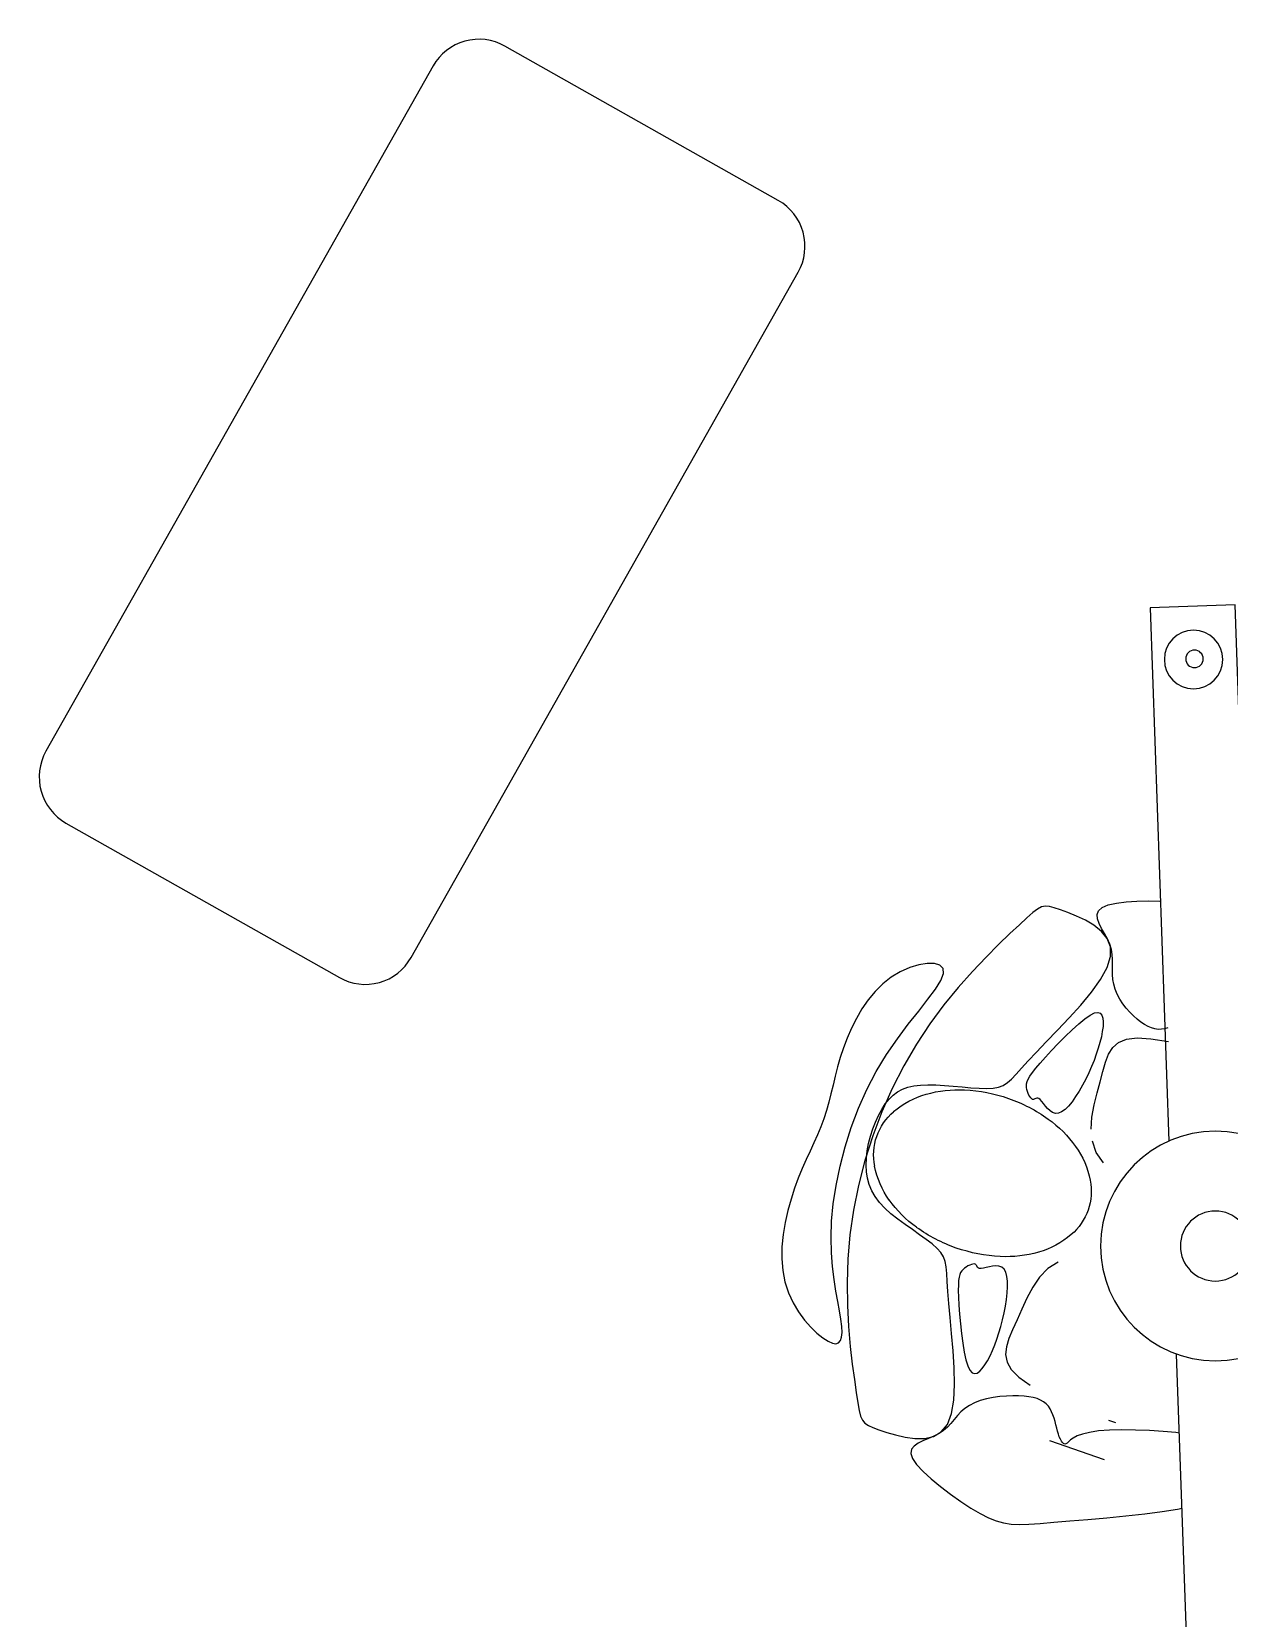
# Model space of a CAD drawing. Header units: metres. Extents: x -39 to 21688, y -24 to 9022.
# Drawn here: x 304.954 to 306.091, y 7.786 to 9.292 of the extents above; entities that cross this region are included whole.
import ezdxf

# ---------------------------------------------------------------- set-up
doc = ezdxf.new("R2010")
doc.units = ezdxf.units.M
doc.header["$MEASUREMENT"] = 0
doc.layers.add('AR-MOBILIRIO', color=1, linetype='Continuous')
doc.layers.add('MOBILIARIO', color=42, linetype='Continuous')

# ---------------------------------------------------------------- blocks, each defined once
blk = doc.blocks.new('A$C23125473')
at = {"layer": 'AR-MOBILIRIO'}
for p, q in [((0.908, 2.4844), (0.915, 2.4863)), ((0.915, 2.4863), (0.9223, 2.4873)), ((0.9223, 2.4873), (0.9302, 2.4877)), ((0.9302, 2.4877), (0.9393, 2.4874)), ((0.9393, 2.4874), (0.95, 2.4867)), ((0.95, 2.4867), (0.9629, 2.4857)), ((0.9629, 2.4857), (0.9781, 2.4844)), ((0.8745, 2.466), (0.8841, 2.4722)), ((0.8841, 2.4722), (0.893, 2.4774)), ((0.893, 2.4774), (0.9008, 2.4815)), ((0.9008, 2.4815), (0.908, 2.4844)), ((0.9781, 2.4844), (0.9951, 2.483)), ((0.9951, 2.483), (1.0131, 2.4814)), ((1.0131, 2.4814), (1.0314, 2.4796)), ((1.0314, 2.4796), (1.0492, 2.4777)), ((1.0492, 2.4777), (1.0658, 2.4755)), ((1.0658, 2.4755), (1.0802, 2.4732)), ((1.0802, 2.4732), (1.0847, 2.4723)), ((0.8552, 2.4518), (0.8647, 2.4591)), ((0.8647, 2.4591), (0.8745, 2.466)), ((0.8387, 2.4374), (0.8463, 2.4445)), ((0.8463, 2.4445), (0.8552, 2.4518)), ((0.8272, 2.4203), (0.8287, 2.425)), ((0.8287, 2.425), (0.8326, 2.4308)), ((0.8326, 2.4308), (0.8387, 2.4374)), ((0.9587, 2.4081), (1.0106, 2.4262)), ((0.8279, 2.4164), (0.8272, 2.4203)), ((0.8303, 2.4133), (0.8279, 2.4164)), ((0.834, 2.4107), (0.8303, 2.4133)), ((0.8386, 2.4084), (0.834, 2.4107)), ((0.9711, 2.41), (0.9701, 2.4086)), ((0.9721, 2.411), (0.9711, 2.41)), ((0.9732, 2.4114), (0.9721, 2.411)), ((0.9743, 2.4112), (0.9732, 2.4114)), ((0.9754, 2.4105), (0.9743, 2.4112)), ((0.9768, 2.4092), (0.9754, 2.4105)), ((0.7869, 2.3938), (0.7912, 2.3957)), ((0.7912, 2.3957), (0.7969, 2.3978)), ((0.7969, 2.3978), (0.8042, 2.4003)), ((0.8042, 2.4003), (0.8126, 2.4028)), ((0.8126, 2.4028), (0.8217, 2.405)), ((0.8217, 2.405), (0.831, 2.4062)), ((0.831, 2.4062), (0.8402, 2.4061)), ((0.8438, 2.4063), (0.8386, 2.4084)), ((0.8402, 2.4061), (0.8487, 2.4042)), ((0.849, 2.404), (0.8438, 2.4063)), ((0.8487, 2.4042), (0.856, 2.3999)), ((0.8539, 2.4015), (0.849, 2.404)), ((0.8581, 2.3986), (0.8539, 2.4015)), ((0.856, 2.3999), (0.8618, 2.3928)), ((0.8618, 2.3953), (0.8581, 2.3986)), ((0.8652, 2.3918), (0.8618, 2.3953)), ((0.9656, 2.3963), (0.9648, 2.3932)), ((0.9663, 2.3993), (0.9656, 2.3963)), ((0.9672, 2.402), (0.9663, 2.3993)), ((0.9681, 2.4045), (0.9672, 2.402)), ((0.9691, 2.4068), (0.9681, 2.4045)), ((0.9701, 2.4086), (0.9691, 2.4068)), ((0.9787, 2.4075), (0.9768, 2.4092)), ((0.9814, 2.4057), (0.9787, 2.4075)), ((0.9851, 2.4037), (0.9814, 2.4057)), ((0.9902, 2.4019), (0.9851, 2.4037)), ((0.9968, 2.4003), (0.9902, 2.4019)), ((1.0053, 2.399), (0.9968, 2.4003)), ((1.0157, 2.3982), (1.0053, 2.399)), ((1.0276, 2.3979), (1.0157, 2.3982)), ((1.0404, 2.3981), (1.0276, 2.3979)), ((1.0536, 2.3986), (1.0404, 2.3981)), ((1.0666, 2.3995), (1.0536, 2.3986)), ((1.0788, 2.4006), (1.0666, 2.3995)), ((1.0821, 2.4011), (1.0788, 2.4006)), ((0.7767, 2.3722), (0.7781, 2.3795)), ((0.7781, 2.3795), (0.7795, 2.3849)), ((0.7795, 2.3849), (0.7813, 2.3889)), ((0.7813, 2.3889), (0.7836, 2.3917)), ((0.7836, 2.3917), (0.7869, 2.3938)), ((0.8618, 2.3928), (0.8657, 2.3825)), ((0.8683, 2.3881), (0.8652, 2.3918)), ((0.8657, 2.3825), (0.8679, 2.3697)), ((0.8714, 2.3844), (0.8683, 2.3881)), ((0.8747, 2.3809), (0.8714, 2.3844)), ((0.8784, 2.3776), (0.8747, 2.3809)), ((0.9608, 2.3808), (0.9594, 2.378)), ((0.9621, 2.3838), (0.9608, 2.3808)), ((0.9631, 2.3869), (0.9621, 2.3838)), ((0.964, 2.39), (0.9631, 2.3869)), ((0.9648, 2.3932), (0.964, 2.39)), ((1.0149, 2.3888), (1.0215, 2.3911)), ((0.7753, 2.3626), (0.7767, 2.3722)), ((0.8679, 2.3697), (0.8687, 2.355)), ((0.8827, 2.3747), (0.8784, 2.3776)), ((0.8876, 2.3722), (0.8827, 2.3747)), ((0.8931, 2.3701), (0.8876, 2.3722)), ((0.8991, 2.3685), (0.8931, 2.3701)), ((0.9053, 2.3673), (0.8991, 2.3685)), ((0.9116, 2.3664), (0.9053, 2.3673)), ((0.9178, 2.3659), (0.9116, 2.3664)), ((0.9239, 2.3656), (0.9178, 2.3659)), ((0.9295, 2.3657), (0.9239, 2.3656)), ((0.9347, 2.3659), (0.9295, 2.3657)), ((0.9393, 2.3665), (0.9347, 2.3659)), ((0.9434, 2.3673), (0.9393, 2.3665)), ((0.9471, 2.3683), (0.9434, 2.3673)), ((0.9503, 2.3697), (0.9471, 2.3683)), ((0.9532, 2.3713), (0.9503, 2.3697)), ((0.9556, 2.3732), (0.9532, 2.3713)), ((0.9577, 2.3755), (0.9556, 2.3732)), ((0.9594, 2.378), (0.9577, 2.3755)), ((0.7715, 2.3356), (0.7735, 2.3503)), ((0.7735, 2.3503), (0.7753, 2.3626)), ((0.8687, 2.355), (0.8684, 2.3391)), ((0.9296, 2.3479), (0.9403, 2.3556)), ((0.7696, 2.3187), (0.7715, 2.3356)), ((0.8684, 2.3391), (0.8674, 2.3228)), ((0.8794, 2.3314), (0.8812, 2.3373)), ((0.8812, 2.3373), (0.8832, 2.3413)), ((0.8832, 2.3413), (0.8853, 2.3437)), ((0.8853, 2.3437), (0.8876, 2.3446)), ((0.8876, 2.3446), (0.89, 2.3441)), ((0.89, 2.3441), (0.8925, 2.3424)), ((0.8925, 2.3424), (0.895, 2.3398)), ((0.895, 2.3398), (0.8975, 2.3363)), ((0.8975, 2.3363), (0.8999, 2.3323)), ((0.9185, 2.3336), (0.9225, 2.3407)), ((0.9225, 2.3407), (0.9296, 2.3479)), ((0.8674, 2.3228), (0.8659, 2.3066)), ((0.8764, 2.3157), (0.8778, 2.3241)), ((0.8778, 2.3241), (0.8794, 2.3314)), ((0.8999, 2.3323), (0.9023, 2.3277)), ((0.9023, 2.3277), (0.9046, 2.3227)), ((0.9046, 2.3227), (0.9068, 2.3174)), ((0.9171, 2.3264), (0.9185, 2.3336)), ((0.9179, 2.3191), (0.9171, 2.3264)), ((0.9203, 2.3113), (0.9179, 2.3191)), ((0.7321, 2.3005), (0.738, 2.3062)), ((0.738, 2.3062), (0.7436, 2.3107)), ((0.7436, 2.3107), (0.7485, 2.3139)), ((0.7485, 2.3139), (0.7527, 2.3157)), ((0.7527, 2.3157), (0.756, 2.3162)), ((0.756, 2.3162), (0.7585, 2.3153)), ((0.7585, 2.3153), (0.7603, 2.3132)), ((0.7603, 2.3132), (0.7614, 2.3099)), ((0.7614, 2.3099), (0.7618, 2.3054)), ((0.7618, 2.3054), (0.7615, 2.2997)), ((0.7679, 2.3), (0.7696, 2.3187)), ((0.8659, 2.3066), (0.8644, 2.2914)), ((0.8742, 2.2973), (0.8752, 2.3066)), ((0.8752, 2.3066), (0.8764, 2.3157)), ((0.9068, 2.3174), (0.9089, 2.3118)), ((0.9089, 2.3118), (0.9108, 2.3059)), ((0.9108, 2.3059), (0.9126, 2.2997)), ((0.9238, 2.3029), (0.9203, 2.3113)), ((0.7204, 2.286), (0.7262, 2.2937)), ((0.7262, 2.2937), (0.7321, 2.3005)), ((0.7607, 2.2929), (0.7594, 2.2851)), ((0.7615, 2.2997), (0.7607, 2.2929)), ((0.7669, 2.2798), (0.7679, 2.3)), ((0.8644, 2.2914), (0.8631, 2.2779)), ((0.8734, 2.2882), (0.8742, 2.2973)), ((0.9126, 2.2997), (0.9143, 2.2934)), ((0.9143, 2.2934), (0.9157, 2.287)), ((0.928, 2.2936), (0.9238, 2.3029)), ((0.9324, 2.2835), (0.928, 2.2936)), ((0.7109, 2.2678), (0.7153, 2.2773)), ((0.7153, 2.2773), (0.7204, 2.286)), ((0.7577, 2.2762), (0.7559, 2.2662)), ((0.7594, 2.2851), (0.7577, 2.2762)), ((0.7666, 2.2583), (0.7669, 2.2798)), ((0.8631, 2.2779), (0.8622, 2.2665)), ((0.8724, 2.2719), (0.8728, 2.2796)), ((0.8728, 2.2796), (0.8734, 2.2882)), ((0.9157, 2.287), (0.9169, 2.2806)), ((0.9169, 2.2806), (0.9179, 2.2742)), ((0.9179, 2.2742), (0.9186, 2.268)), ((0.9372, 2.2729), (0.9324, 2.2835)), ((0.7075, 2.2576), (0.7109, 2.2678)), ((0.7559, 2.2662), (0.7542, 2.2552)), ((0.8622, 2.2665), (0.8616, 2.2572)), ((0.8722, 2.2656), (0.8724, 2.2719)), ((0.8723, 2.2604), (0.8722, 2.2656)), ((0.8725, 2.2563), (0.8723, 2.2604)), ((0.9186, 2.268), (0.9189, 2.2622)), ((0.9189, 2.2622), (0.9188, 2.2569)), ((0.9428, 2.2625), (0.9372, 2.2729)), ((0.9494, 2.253), (0.9428, 2.2625)), ((0.7046, 2.2356), (0.7055, 2.2468)), ((0.7055, 2.2468), (0.7075, 2.2576)), ((0.7542, 2.2552), (0.7527, 2.243)), ((0.7673, 2.2359), (0.7666, 2.2583)), ((0.8612, 2.2496), (0.8606, 2.2433)), ((0.8616, 2.2572), (0.8612, 2.2496)), ((0.8729, 2.2531), (0.8725, 2.2563)), ((0.8736, 2.2506), (0.8729, 2.2531)), ((0.8744, 2.2486), (0.8736, 2.2506)), ((0.8754, 2.2471), (0.8744, 2.2486)), ((0.8767, 2.2458), (0.8754, 2.2471)), ((0.8781, 2.2445), (0.8767, 2.2458)), ((0.8797, 2.2434), (0.8781, 2.2445)), ((0.8905, 2.244), (0.89, 2.2432)), ((0.8913, 2.2445), (0.8905, 2.244)), ((0.8924, 2.2449), (0.8913, 2.2445)), ((0.894, 2.2449), (0.8924, 2.2449)), ((0.8962, 2.2445), (0.894, 2.2449)), ((0.8988, 2.2439), (0.8962, 2.2445)), ((0.9017, 2.2432), (0.8988, 2.2439)), ((0.9134, 2.2436), (0.9108, 2.2426)), ((0.9156, 2.2455), (0.9134, 2.2436)), ((0.9172, 2.2484), (0.9156, 2.2455)), ((0.9183, 2.2523), (0.9172, 2.2484)), ((0.9188, 2.2569), (0.9183, 2.2523)), ((0.9573, 2.2449), (0.9494, 2.253)), ((0.9669, 2.2388), (0.9573, 2.2449)), ((0.7048, 2.2241), (0.7046, 2.2356)), ((0.7517, 2.2298), (0.7514, 2.2154)), ((0.7527, 2.243), (0.7517, 2.2298)), ((0.7692, 2.2129), (0.7673, 2.2359)), ((0.8556, 2.2296), (0.8522, 2.2257)), ((0.858, 2.2337), (0.8556, 2.2296)), ((0.8596, 2.2381), (0.858, 2.2337)), ((0.8606, 2.2433), (0.8596, 2.2381)), ((0.8814, 2.2424), (0.8797, 2.2434)), ((0.883, 2.2416), (0.8814, 2.2424)), ((0.8846, 2.241), (0.883, 2.2416)), ((0.886, 2.2406), (0.8846, 2.241)), ((0.8873, 2.2404), (0.886, 2.2406)), ((0.8882, 2.2406), (0.8873, 2.2404)), ((0.8889, 2.241), (0.8882, 2.2406)), ((0.8893, 2.2416), (0.8889, 2.241)), ((0.8897, 2.2424), (0.8893, 2.2416)), ((0.89, 2.2432), (0.8897, 2.2424)), ((0.9048, 2.2426), (0.9017, 2.2432)), ((0.9079, 2.2424), (0.9048, 2.2426)), ((0.9108, 2.2426), (0.9079, 2.2424)), ((0.7059, 2.2126), (0.7048, 2.2241)), ((0.7514, 2.2154), (0.7519, 2.1999)), ((0.8418, 2.2172), (0.8354, 2.2127)), ((0.8475, 2.2215), (0.8418, 2.2172)), ((0.8522, 2.2257), (0.8475, 2.2215)), ((0.7078, 2.2011), (0.7059, 2.2126)), ((0.7104, 2.1898), (0.7078, 2.2011)), ((0.7519, 2.1999), (0.7535, 2.1833)), ((0.7726, 2.1895), (0.7692, 2.2129)), ((0.8216, 2.2031), (0.8147, 2.198)), ((0.8286, 2.2079), (0.8216, 2.2031)), ((0.8354, 2.2127), (0.8286, 2.2079)), ((0.7134, 2.1789), (0.7104, 2.1898)), ((0.7774, 2.1659), (0.7726, 2.1895)), ((0.8024, 2.1875), (0.7974, 2.1821)), ((0.8082, 2.1928), (0.8024, 2.1875)), ((0.8147, 2.198), (0.8082, 2.1928)), ((0.7167, 2.1686), (0.7134, 2.1789)), ((0.7203, 2.159), (0.7167, 2.1686)), ((0.7535, 2.1833), (0.7562, 2.1659)), ((0.7901, 2.171), (0.7877, 2.1651)), ((0.7933, 2.1766), (0.7901, 2.171)), ((0.7974, 2.1821), (0.7933, 2.1766)), ((0.724, 2.1499), (0.7203, 2.159)), ((0.7562, 2.1659), (0.7599, 2.1478)), ((0.7836, 2.1423), (0.7774, 2.1659)), ((0.786, 2.1592), (0.7851, 2.153)), ((0.7877, 2.1651), (0.786, 2.1592)), ((0.7277, 2.1414), (0.724, 2.1499)), ((0.7315, 2.1333), (0.7277, 2.1414)), ((0.7599, 2.1478), (0.7647, 2.1294)), ((0.7911, 2.119), (0.7836, 2.1423)), ((0.7851, 2.153), (0.7847, 2.1466)), ((0.7847, 2.1466), (0.785, 2.14)), ((0.785, 2.14), (0.7858, 2.1331)), ((1.0101, 2.1445), (1.0032, 2.1347)), ((0.7351, 2.1255), (0.7315, 2.1333)), ((0.7385, 2.1179), (0.7351, 2.1255)), ((0.7647, 2.1294), (0.7705, 2.111)), ((0.7858, 2.1331), (0.7871, 2.1262)), ((0.7871, 2.1262), (0.7888, 2.1192)), ((1.0032, 2.1347), (0.9995, 2.124)), ((0.7417, 2.1103), (0.7385, 2.1179)), ((0.7446, 2.1027), (0.7417, 2.1103)), ((0.7705, 2.111), (0.7774, 2.0927)), ((0.7888, 2.1192), (0.791, 2.1124)), ((0.791, 2.1124), (0.7935, 2.1058)), ((0.7997, 2.0962), (0.7911, 2.119)), ((0.9984, 2.1127), (0.9991, 2.1011)), ((0.7471, 2.095), (0.7446, 2.1027)), ((0.7493, 2.087), (0.7471, 2.095)), ((0.7935, 2.1058), (0.7964, 2.0995)), ((0.7964, 2.0995), (0.7995, 2.0938)), ((0.7995, 2.0938), (0.8029, 2.0886)), ((0.8095, 2.0739), (0.7997, 2.0962)), ((0.957, 2.0931), (0.9549, 2.0907)), ((0.9593, 2.0952), (0.957, 2.0931)), ((0.9617, 2.0968), (0.9593, 2.0952)), ((0.9644, 2.0976), (0.9617, 2.0968)), ((0.9673, 2.0975), (0.9644, 2.0976)), ((0.9703, 2.0962), (0.9673, 2.0975)), ((0.9735, 2.0939), (0.9703, 2.0962)), ((0.9769, 2.0906), (0.9735, 2.0939)), ((0.9991, 2.1011), (1.0012, 2.0895)), ((0.7513, 2.079), (0.7493, 2.087)), ((0.7533, 2.0707), (0.7513, 2.079)), ((0.7774, 2.0927), (0.7853, 2.0749)), ((0.8029, 2.0886), (0.8065, 2.0841)), ((0.8065, 2.0841), (0.8104, 2.0803)), ((0.8104, 2.0803), (0.8146, 2.0772)), ((0.9385, 2.0786), (0.9379, 2.0768)), ((0.9393, 2.0803), (0.9385, 2.0786)), ((0.9401, 2.0817), (0.9393, 2.0803)), ((0.941, 2.0829), (0.9401, 2.0817)), ((0.9419, 2.0838), (0.941, 2.0829)), ((0.9427, 2.0843), (0.9419, 2.0838)), ((0.9435, 2.0844), (0.9427, 2.0843)), ((0.9443, 2.0842), (0.9435, 2.0844)), ((0.945, 2.0838), (0.9443, 2.0842)), ((0.9458, 2.0834), (0.945, 2.0838)), ((0.9466, 2.0831), (0.9458, 2.0834)), ((0.9476, 2.0831), (0.9466, 2.0831)), ((0.9487, 2.0835), (0.9476, 2.0831)), ((0.9499, 2.0845), (0.9487, 2.0835)), ((0.9514, 2.0862), (0.9499, 2.0845)), ((0.9531, 2.0883), (0.9514, 2.0862)), ((0.9549, 2.0907), (0.9531, 2.0883)), ((0.9802, 2.0865), (0.9769, 2.0906)), ((0.9836, 2.0817), (0.9802, 2.0865)), ((0.9869, 2.0765), (0.9836, 2.0817)), ((1.0012, 2.0895), (1.004, 2.0782)), ((1.004, 2.0782), (1.0069, 2.0675)), ((0.7554, 2.0622), (0.7533, 2.0707)), ((0.7853, 2.0749), (0.7942, 2.0579)), ((0.8204, 2.0524), (0.8095, 2.0739)), ((0.8146, 2.0772), (0.8193, 2.0747)), ((0.8193, 2.0747), (0.8244, 2.0728)), ((0.8244, 2.0728), (0.83, 2.0715)), ((0.83, 2.0715), (0.8363, 2.0707)), ((0.8363, 2.0707), (0.8432, 2.0704)), ((0.8432, 2.0704), (0.8509, 2.0705)), ((0.8509, 2.0705), (0.859, 2.071)), ((0.859, 2.071), (0.8674, 2.0718)), ((0.8674, 2.0718), (0.8759, 2.0725)), ((0.8759, 2.0725), (0.8841, 2.0732)), ((0.8841, 2.0732), (0.8919, 2.0737)), ((0.8919, 2.0737), (0.899, 2.0739)), ((0.899, 2.0739), (0.9052, 2.0736)), ((0.9052, 2.0736), (0.9104, 2.0726)), ((0.9104, 2.0726), (0.9148, 2.071)), ((0.9148, 2.071), (0.9188, 2.0684)), ((0.9188, 2.0684), (0.9228, 2.065)), ((0.9228, 2.065), (0.9272, 2.0605)), ((0.9369, 2.0731), (0.9368, 2.0713)), ((0.9368, 2.0713), (0.9369, 2.0694)), ((0.9373, 2.0749), (0.9369, 2.0731)), ((0.9369, 2.0694), (0.9375, 2.0674)), ((0.9379, 2.0768), (0.9373, 2.0749)), ((0.9375, 2.0674), (0.9386, 2.065)), ((0.9386, 2.065), (0.9402, 2.0622)), ((0.9901, 2.0709), (0.9869, 2.0765)), ((0.9932, 2.065), (0.9901, 2.0709)), ((0.996, 2.0591), (0.9932, 2.065)), ((1.0069, 2.0675), (1.0094, 2.0577)), ((0.7576, 2.0535), (0.7554, 2.0622)), ((0.7602, 2.0446), (0.7576, 2.0535)), ((0.7942, 2.0579), (0.8041, 2.0418)), ((0.8324, 2.032), (0.8204, 2.0524)), ((0.9272, 2.0605), (0.9323, 2.0548)), ((0.9323, 2.0548), (0.9385, 2.0478)), ((0.9402, 2.0622), (0.9426, 2.0589)), ((0.9426, 2.0589), (0.9458, 2.0548)), ((0.9458, 2.0548), (0.9499, 2.0499)), ((0.9499, 2.0499), (0.9549, 2.0442)), ((0.9987, 2.0532), (0.996, 2.0591)), ((1.0011, 2.0473), (0.9987, 2.0532)), ((1.0094, 2.0577), (1.0118, 2.0489)), ((1.0118, 2.0489), (1.0148, 2.0413)), ((0.7632, 2.0355), (0.7602, 2.0446)), ((0.7667, 2.0262), (0.7632, 2.0355)), ((0.8041, 2.0418), (0.8144, 2.0268)), ((0.9385, 2.0478), (0.9463, 2.0395)), ((0.9463, 2.0395), (0.9557, 2.0297)), ((0.9549, 2.0442), (0.9607, 2.0378)), ((0.9607, 2.0378), (0.9671, 2.0312)), ((1.0032, 2.0415), (1.0011, 2.0473)), ((1.0051, 2.0357), (1.0032, 2.0415)), ((1.0067, 2.0302), (1.0051, 2.0357)), ((1.0148, 2.0413), (1.0188, 2.0351)), ((1.0188, 2.0351), (1.0243, 2.0303)), ((0.7707, 2.0168), (0.7667, 2.0262)), ((0.8144, 2.0268), (0.8247, 2.013)), ((0.8452, 2.0127), (0.8324, 2.032)), ((0.9557, 2.0297), (0.9664, 2.0187)), ((0.9664, 2.0187), (0.9776, 2.007)), ((0.9671, 2.0312), (0.9736, 2.0245)), ((0.9736, 2.0245), (0.9802, 2.0182)), ((0.9802, 2.0182), (0.9865, 2.0125)), ((1.008, 2.0249), (1.0067, 2.0302)), ((1.0089, 2.0198), (1.008, 2.0249)), ((1.0096, 2.0151), (1.0089, 2.0198)), ((1.0243, 2.0303), (1.0318, 2.0273)), ((1.0318, 2.0273), (1.0419, 2.026)), ((1.0419, 2.026), (1.0551, 2.0267)), ((1.0551, 2.0267), (1.0716, 2.0294)), ((1.062, 2.0179), (1.0588, 2.0174)), ((1.065, 2.0178), (1.062, 2.0179)), ((1.068, 2.0174), (1.065, 2.0178)), ((0.7754, 2.0074), (0.7707, 2.0168)), ((0.7807, 1.9984), (0.7754, 2.0074)), ((0.8247, 2.013), (0.8346, 2.0005)), ((0.8586, 1.9947), (0.8452, 2.0127)), ((0.9776, 2.007), (0.9885, 1.9948)), ((0.9865, 2.0125), (0.9923, 2.0077)), ((0.9923, 2.0077), (0.9974, 2.0043)), ((0.9974, 2.0043), (1.0015, 2.0023)), ((1.007, 2.0025), (1.0085, 2.0044)), ((1.0085, 2.0044), (1.0094, 2.0072)), ((1.0094, 2.0072), (1.0098, 2.0108)), ((1.0098, 2.0108), (1.0096, 2.0151)), ((1.0385, 2.0051), (1.035, 2.0016)), ((1.0421, 2.0083), (1.0385, 2.0051)), ((1.0456, 2.0111), (1.0421, 2.0083)), ((1.049, 2.0133), (1.0456, 2.0111)), ((1.0523, 2.0151), (1.049, 2.0133)), ((1.0556, 2.0165), (1.0523, 2.0151)), ((1.0588, 2.0174), (1.0556, 2.0165)), ((1.071, 2.0165), (1.068, 2.0174)), ((0.7866, 1.9898), (0.7807, 1.9984)), ((0.7932, 1.9818), (0.7866, 1.9898)), ((0.8346, 2.0005), (0.8433, 1.9893)), ((0.8433, 1.9893), (0.8505, 1.9796)), ((0.8722, 1.9781), (0.8586, 1.9947)), ((0.9885, 1.9948), (0.9986, 1.9826)), ((1.0015, 2.0023), (1.0046, 2.0018)), ((1.0046, 2.0018), (1.007, 2.0025)), ((1.0256, 1.9891), (1.0231, 1.9845)), ((1.0284, 1.9935), (1.0256, 1.9891)), ((1.0316, 1.9977), (1.0284, 1.9935)), ((1.035, 2.0016), (1.0316, 1.9977)), ((0.8005, 1.9746), (0.7932, 1.9818)), ((0.8085, 1.9683), (0.8005, 1.9746)), ((0.8505, 1.9796), (0.8557, 1.9714)), ((0.8856, 1.9629), (0.8722, 1.9781)), ((0.9986, 1.9826), (1.0072, 1.9706)), ((1.0197, 1.9751), (1.0189, 1.9704)), ((1.0211, 1.9798), (1.0197, 1.9751)), ((1.0231, 1.9845), (1.0211, 1.9798)), ((0.8171, 1.9632), (0.8085, 1.9683)), ((0.8261, 1.9592), (0.8171, 1.9632)), ((0.8348, 1.9565), (0.8261, 1.9592)), ((0.8578, 1.9601), (0.8548, 1.9569)), ((0.8557, 1.9714), (0.8582, 1.9649)), ((0.8582, 1.9649), (0.8578, 1.9601)), ((0.8985, 1.9493), (0.8856, 1.9629)), ((1.0072, 1.9706), (1.0134, 1.9592)), ((1.0134, 1.9592), (1.0167, 1.9488)), ((1.0189, 1.9704), (1.0186, 1.9658)), ((1.0186, 1.9658), (1.0186, 1.9611)), ((1.0186, 1.9611), (1.0186, 1.9563)), ((0.8428, 1.9552), (0.8348, 1.9565)), ((0.8496, 1.9553), (0.8428, 1.9552)), ((0.8548, 1.9569), (0.8496, 1.9553)), ((0.9105, 1.9373), (0.8985, 1.9493)), ((1.0167, 1.9488), (1.0166, 1.9396)), ((1.0183, 1.9468), (1.0175, 1.9419)), ((1.0186, 1.9516), (1.0183, 1.9468)), ((1.0186, 1.9563), (1.0186, 1.9516)), ((0.9212, 1.927), (0.9105, 1.9373)), ((1.0135, 1.9316), (1.0081, 1.9248)), ((1.0137, 1.932), (1.011, 1.9269)), ((1.0166, 1.9396), (1.0135, 1.9316)), ((1.016, 1.937), (1.0137, 1.932)), ((1.0175, 1.9419), (1.016, 1.937)), ((0.9302, 1.9186), (0.9212, 1.927)), ((0.9374, 1.9119), (0.9302, 1.9186)), ((0.9929, 1.9142), (0.9844, 1.9103)), ((1.001, 1.9191), (0.9929, 1.9142)), ((1.0081, 1.9248), (1.001, 1.9191)), ((1.0043, 1.9129), (1.004, 1.9088)), ((1.0059, 1.9173), (1.0043, 1.9129)), ((1.0082, 1.922), (1.0059, 1.9173)), ((1.011, 1.9269), (1.0082, 1.922)), ((0.9429, 1.907), (0.9374, 1.9119)), ((0.9474, 1.9037), (0.9429, 1.907)), ((0.9513, 1.9017), (0.9474, 1.9037)), ((0.9549, 1.901), (0.9513, 1.9017)), ((0.9587, 1.9013), (0.9549, 1.901)), ((0.9633, 1.9025), (0.9587, 1.9013)), ((0.9691, 1.9045), (0.9633, 1.9025)), ((0.9763, 1.907), (0.9691, 1.9045)), ((0.9844, 1.9103), (0.9763, 1.907)), ((1.004, 1.9088), (1.0053, 1.9052)), ((1.0053, 1.9052), (1.0087, 1.9022)), ((1.0087, 1.9022), (1.0145, 1.8998)), ((1.0145, 1.8998), (1.0223, 1.898)), ((1.0223, 1.898), (1.0315, 1.8968)), ((1.0315, 1.8968), (1.0418, 1.8961)), ((1.0418, 1.8961), (1.0526, 1.8959)), ((1.0526, 1.8959), (1.0634, 1.8962))]:
    blk.add_line(p, q, dxfattribs=at)
for points in [[(1.1601, 2.3231), (1.1781, 2.829), (1.0975, 2.8319), (1.0794, 2.326)], [(1.1529, 2.1209), (1.1349, 1.615), (1.0542, 1.6179), (1.0722, 2.1238)]]:
    blk.add_lwpolyline(points, dxfattribs=at)
blk.add_lwpolyline([(0.3736, 1.1035), (0.0061, 1.7539, -0.414214), (0.0251, 1.822), (0.2846, 1.9687, -0.414214), (0.3527, 1.9497), (0.7202, 1.2993, -0.414214), (0.7013, 1.2312), (0.4417, 1.0846, -0.414214)], format="xyb", close=True, dxfattribs=at)
for centre, radius in [((1.1162, 2.2235), 0.1089), ((1.1162, 2.2235), 0.0332), ((1.0955, 1.6668), 0.0277), ((1.0964, 1.6662), 0.00829)]:
    blk.add_circle(centre, radius, dxfattribs=at)
for centre, radius, start, end in [((0.9196, 2.0841), 0.1496, 92.8978, 109.236), ((0.9177, 2.1222), 0.1114, 73.9485, 92.8978), ((0.9255, 2.1494), 0.0831, 49.5758, 73.9485), ((0.9196, 2.0841), 0.1496, 109.236, 125.5742), ((0.8974, 2.1151), 0.1114, 125.5742, 144.5235), ((0.9443, 2.1715), 0.0541, 19.236, 49.5758), ((0.9443, 2.1715), 0.0541, 348.8961, 19.236), ((0.8743, 2.1316), 0.0831, 144.5235, 168.8961), ((0.9159, 2.1771), 0.0831, 324.5235, 348.8961), ((0.8459, 2.1372), 0.0541, 168.8961, 199.236), ((0.8928, 2.1936), 0.1114, 305.5742, 324.5235), ((0.8459, 2.1372), 0.0541, 199.236, 229.5758), ((0.8647, 2.1592), 0.0831, 229.5758, 253.9485), ((0.8706, 2.2246), 0.1496, 289.236, 305.5742), ((0.8725, 2.1865), 0.1114, 253.9485, 272.8978), ((0.8706, 2.2246), 0.1496, 272.8978, 289.236)]:
    blk.add_arc(centre, radius, start, end, dxfattribs=at)

msp = doc.modelspace()

# ---------------------------------------------------------------- block references
at = {"layer": 'MOBILIARIO', "xscale": -1, "rotation": 180}
msp.add_blockref('A$C23125473', (304.96113, 10.36305), dxfattribs=at)

doc.saveas('drawing.dxf')
